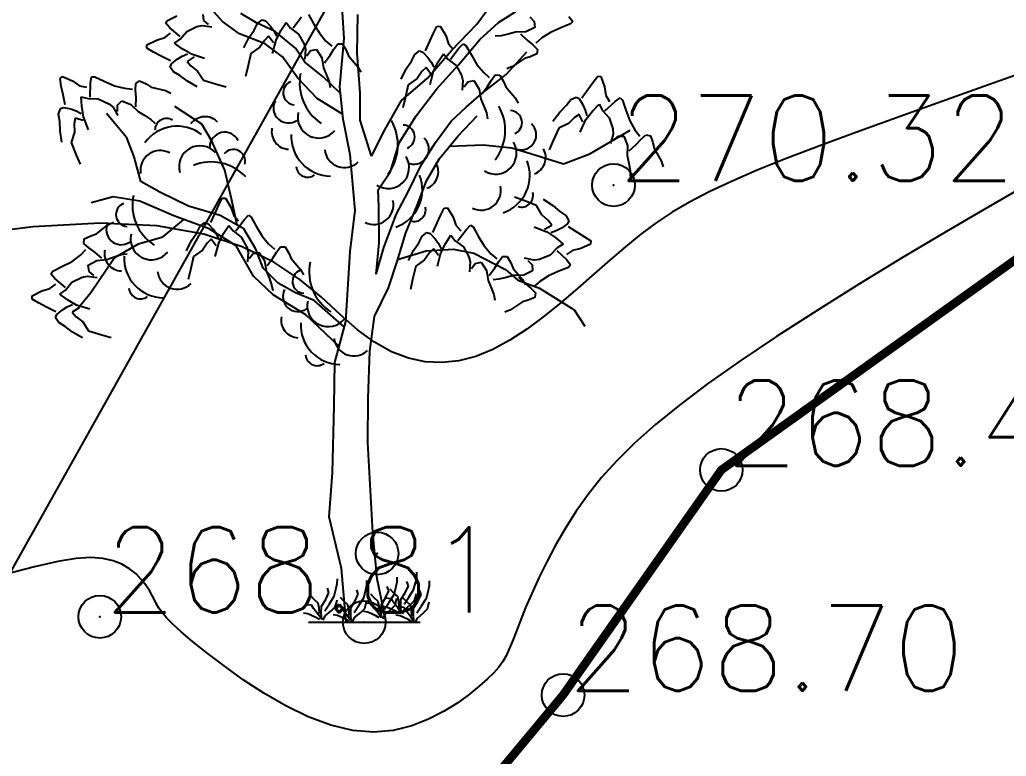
# Model space of a CAD drawing. Header units: millimetres. Extents: x 524954 to 526204, y 9523489 to 9524010.
# Drawn here: x 525257.37 to 525268.94, y 9523702.07 to 9523710.71 of the extents above; entities that cross this region are included whole.
import ezdxf

# ---------------------------------------------------------------- set-up
doc = ezdxf.new("R2010")
doc.units = ezdxf.units.MM
doc.header["$PDMODE"] = 32
doc.header["$PDSIZE"] = 0.5
doc.linetypes.add('ACAD_ISO12W100', pattern=[21, 12, -3, 0, -3, 0, -3])
for name, color, linetype in [('Arbre', 34, 'ACAD_ISO12W100'), ('Bord Fleuve', 4, 'ACAD_ISO12W100'), ('CN_01_00', 3, 'Continuous'), ('CN_10_00', 1, 'Continuous'), ('TopoAlt', 3, 'Continuous'), ('TOPOJIS', 7, 'Continuous')]:
    doc.layers.add(name, color=color, linetype=linetype)
doc.styles.add('Simplex 1.0', font='Simplex.shx', dxfattribs={"width": 0.99, "height": 1})
doc.styles.get("Standard").update_dxf_attribs({"font": 'arial.ttf'})
doc.dimstyles.new('ISO-25', dxfattribs={"dimtxt": 2.5, "dimasz": 2.5, "dimexe": 1.25, "dimexo": 0.625, "dimtad": 1, "dimtxsty": 'Standard', "dimcen": 2.5, "dimadec": 0, "dimazin": 0, "dimtfac": 1, "dimtmove": 0, "dimatfit": 3, "dimfxl": 1, "dimarcsym": 0})

# ---------------------------------------------------------------- blocks, each defined once
blk = doc.blocks.new('TCPOINT M')
at = {"color": 0}
blk.add_point((0, 0), dxfattribs=at)
at = {"layer": 'TopoAlt', "style": 'Simplex 1.0', "width": 0.99}
blk.add_attdef('ALT', (0.15, 0.15), '', height=1, dxfattribs=at)
blk = doc.blocks.new('v088')
at = {"linetype": 'Continuous'}
for p, q in [((-0.237, 6.848), (-0.274, 7.463)), ((-1.665, 7.048), (-1.932, 7.347)), ((1.321, 7.017), (1.442, 7.181)), ((-1.266, 7.031), (-1.449, 7.14)), ((-0.084, 6.677), (-0.075, 7.131)), ((1.575, 7.035), (1.778, 7.163)), ((-1.463, 6.903), (-1.665, 7.048)), ((-1.047, 6.93), (-1.266, 7.031)), ((1.023, 6.706), (1.321, 7.017)), ((1.356, 6.837), (1.575, 7.035)), ((-1.162, 6.785), (-1.463, 6.903)), ((-0.806, 6.736), (-1.047, 6.93)), ((-0.287, 6.281), (-0.237, 6.848)), ((1.107, 6.54), (1.356, 6.837)), ((-0.96, 6.634), (-1.162, 6.785)), ((-0.697, 6.571), (-0.806, 6.736)), ((-0.78, 6.382), (-0.96, 6.634)), ((-0.049, 6.211), (-0.084, 6.677)), ((0.743, 6.383), (1.023, 6.706)), ((1.663, 6.427), (1.906, 6.693)), ((-0.488, 6.401), (-0.697, 6.571)), ((0.846, 6.255), (1.107, 6.54)), ((-0.551, 6.145), (-0.78, 6.382)), ((-0.279, 6.204), (-0.488, 6.401)), ((0.438, 6.122), (0.743, 6.383)), ((1.381, 6.204), (1.663, 6.427)), ((-0.248, 5.902), (-0.287, 6.281)), ((0.61, 5.939), (0.846, 6.255)), ((-0.254, 5.961), (-0.551, 6.145)), ((-0.049, 5.888), (-0.049, 6.211)), ((1.198, 6.044), (1.381, 6.204)), ((-1.907, 5.843), (-2.222, 6.048)), ((0.24, 5.776), (0.438, 6.122)), ((1.021, 5.879), (1.198, 6.044)), ((-2.787, 5.681), (-3.023, 5.969)), ((0.411, 5.624), (0.61, 5.939)), ((1.1, 5.706), (1.325, 5.941)), ((-1.791, 5.652), (-1.907, 5.843)), ((-0.165, 5.487), (-0.248, 5.902)), ((0.085, 5.468), (-0.049, 5.888)), ((0.834, 5.626), (1.021, 5.879)), ((-2.701, 5.459), (-2.787, 5.681)), ((0.085, 5.468), (0.24, 5.776)), ((0.881, 5.441), (1.1, 5.706)), ((2.646, 5.496), (3.119, 5.774)), ((-1.635, 5.301), (-1.791, 5.652)), ((0.306, 5.286), (0.411, 5.624)), ((0.671, 5.368), (0.834, 5.626)), ((1.001, 5.586), (1.394, 5.601)), ((1.394, 5.601), (1.731, 5.564)), ((1.731, 5.564), (2, 5.483)), ((-2.621, 5.169), (-2.701, 5.459)), ((-0.107, 4.829), (-0.165, 5.487)), ((0.731, 5.176), (0.881, 5.441)), ((2, 5.483), (2.338, 5.378)), ((2.338, 5.378), (2.646, 5.496)), ((0.51, 5.041), (0.671, 5.368)), ((-1.559, 4.967), (-1.635, 5.301)), ((0.161, 5.071), (0.306, 5.286)), ((-2.4, 5.043), (-2.621, 5.169)), ((0.619, 4.888), (0.731, 5.176)), ((-2.946, 4.988), (-3.206, 4.92)), ((-2.634, 4.938), (-2.946, 4.988)), ((-2.061, 4.882), (-2.4, 5.043)), ((0.172, 4.872), (0.161, 5.071)), ((0.379, 4.79), (0.51, 5.041)), ((-2.233, 4.766), (-2.634, 4.938)), ((-1.692, 4.771), (-2.061, 4.882)), ((-1.492, 4.659), (-1.559, 4.967)), ((0.174, 4.45), (0.172, 4.872)), ((0.489, 4.568), (0.619, 4.888)), ((-1.819, 4.613), (-2.233, 4.766)), ((-1.415, 4.615), (-1.692, 4.771)), ((-0.166, 4.349), (-0.107, 4.829)), ((0.231, 4.395), (0.379, 4.79)), ((-2.123, 4.725), (-2.377, 4.514)), ((-2.377, 4.514), (-2.655, 4.434)), ((-1.504, 4.415), (-1.819, 4.613)), ((-1.273, 4.376), (-1.415, 4.615)), ((0.384, 4.23), (0.489, 4.568)), ((-2.655, 4.434), (-2.931, 4.273)), ((-1.298, 4.058), (-1.504, 4.415)), ((0.138, 4.082), (0.174, 4.45)), ((-1.188, 4.154), (-1.273, 4.376)), ((-0.217, 3.527), (-0.166, 4.349)), ((0.138, 4.082), (0.231, 4.395)), ((0.391, 4.253), (0.724, 4.355)), ((0.724, 4.355), (1.047, 4.375)), ((1.047, 4.375), (1.284, 4.33)), ((1.284, 4.33), (1.655, 4.138)), ((-2.931, 4.273), (-3.209, 3.863)), ((0.285, 3.923), (0.384, 4.23)), ((-1.069, 3.839), (-1.298, 4.058)), ((-1.01, 3.977), (-1.188, 4.154)), ((1.655, 4.138), (1.8, 4.011)), ((-0.808, 3.863), (-1.01, 3.977)), ((1.8, 4.011), (2.057, 3.917)), ((-3.209, 3.863), (-3.367, 3.667)), ((-0.685, 3.605), (-1.069, 3.839)), ((-0.589, 3.774), (-0.808, 3.863)), ((0.118, 3.584), (0.285, 3.923)), ((2.057, 3.917), (2.461, 3.664)), ((-0.234, 3.461), (-0.589, 3.774)), ((-0.294, 3.234), (-0.685, 3.605)), ((2.461, 3.664), (2.589, 3.474)), ((-0.344, 3.046), (-0.217, 3.527)), ((0.064, 3.179), (0.118, 3.584)), ((0.045, 2.625), (0.064, 3.179)), ((-0.352, 2.542), (-0.344, 3.046)), ((0.043, 2.109), (0.045, 2.625)), ((-0.373, 1.752), (-0.352, 2.542)), ((0.102, 1.053), (0.043, 2.109)), ((-0.412, 1.235), (-0.373, 1.752)), ((-0.268, 0.628), (-0.412, 1.235)), ((0.151, 0.506), (0.102, 1.053)), ((-0.213, 0), (-0.268, 0.628)), ((0.256, 0), (0.151, 0.506)), ((-0.654, 0), (0.654, 0))]:
    blk.add_line(p, q, dxfattribs=at)
at = {"color": 3, "linetype": 'Continuous'}
for p, q in [((-2.31, 7.06), (-2.2, 7.113)), ((-1.883, 7.058), (-1.892, 7.13)), ((-1.253, 7.025), (-1.198, 7.067)), ((-1.198, 7.067), (-1.16, 7.055)), ((-0.835, 6.972), (-0.738, 7.1)), ((-0.654, 7.131), (-0.595, 7.025)), ((1.941, 7.1), (1.994, 7.049)), ((2.399, 7.105), (2.445, 7.047)), ((-2.333, 7.03), (-2.31, 7.06)), ((-2.283, 6.974), (-2.333, 7.03)), ((-2.161, 6.87), (-2.283, 6.974)), ((-2.083, 6.931), (-1.963, 6.989)), ((-1.963, 6.989), (-1.902, 7.001)), ((-1.902, 7.001), (-1.788, 6.985)), ((-1.826, 7.011), (-1.883, 7.058)), ((-1.354, 6.857), (-1.293, 6.947)), ((-1.293, 6.947), (-1.253, 7.025)), ((-1.16, 7.055), (-1.101, 6.992)), ((-1.101, 6.992), (-1.063, 6.936)), ((-0.978, 6.941), (-0.918, 7.034)), ((-0.918, 7.034), (-0.866, 6.97)), ((-0.866, 6.97), (-0.77, 6.898)), ((-0.595, 7.025), (-0.526, 6.909)), ((0.813, 6.909), (0.853, 6.987)), ((0.853, 6.987), (0.891, 6.991)), ((0.891, 6.991), (0.955, 6.881)), ((1.999, 6.976), (1.894, 6.927)), ((1.994, 7.049), (1.999, 6.976)), ((2.307, 6.972), (2.184, 6.918)), ((2.42, 7.018), (2.307, 6.972)), ((2.445, 7.047), (2.42, 7.018)), ((-2.551, 6.772), (-2.439, 6.83)), ((-2.439, 6.83), (-2.342, 6.858)), ((-2.342, 6.858), (-2.275, 6.909)), ((-2.228, 6.791), (-2.161, 6.839)), ((-2.161, 6.839), (-2.083, 6.931)), ((-1.413, 6.737), (-1.354, 6.857)), ((-1.122, 6.874), (-1.172, 6.826)), ((-1.064, 6.795), (-1.122, 6.874)), ((-1.063, 6.936), (-1.032, 6.875)), ((-1.035, 6.828), (-0.978, 6.941)), ((-0.77, 6.898), (-0.705, 6.781)), ((-0.526, 6.909), (-0.45, 6.818)), ((0.768, 6.815), (0.813, 6.909)), ((0.955, 6.881), (0.989, 6.786)), ((1.604, 6.878), (1.535, 6.874)), ((1.688, 6.899), (1.604, 6.878)), ((1.775, 6.923), (1.688, 6.899)), ((1.894, 6.927), (1.775, 6.923)), ((1.834, 6.904), (1.912, 6.828)), ((2.084, 6.854), (2.014, 6.792)), ((2.184, 6.918), (2.084, 6.854)), ((-2.55, 6.734), (-2.551, 6.772)), ((-2.475, 6.689), (-2.55, 6.734)), ((-2.138, 6.726), (-2.228, 6.791)), ((-2.029, 6.662), (-2.138, 6.726)), ((-1.227, 6.745), (-1.33, 6.67)), ((-1.172, 6.826), (-1.227, 6.745)), ((-1.076, 6.671), (-1.035, 6.828)), ((-0.705, 6.781), (-0.69, 6.721)), ((-0.69, 6.721), (-0.699, 6.606)), ((-0.632, 6.705), (-0.56, 6.719)), ((-0.56, 6.719), (-0.498, 6.621)), ((-0.45, 6.818), (-0.379, 6.757)), ((-0.402, 6.651), (-0.357, 6.722)), ((-0.357, 6.722), (-0.31, 6.785)), ((-0.31, 6.785), (-0.255, 6.784)), ((-0.255, 6.784), (-0.214, 6.71)), ((0.719, 6.703), (0.768, 6.815)), ((0.989, 6.786), (1.044, 6.722)), ((1.011, 6.606), (1.108, 6.734)), ((1.108, 6.734), (1.161, 6.787)), ((1.161, 6.787), (1.192, 6.766)), ((1.192, 6.766), (1.252, 6.66)), ((1.912, 6.828), (1.977, 6.774)), ((1.977, 6.774), (2.034, 6.72)), ((2.034, 6.72), (2.026, 6.666)), ((-2.383, 6.639), (-2.475, 6.689)), ((-2.274, 6.584), (-2.383, 6.639)), ((-2.262, 6.55), (-2.196, 6.606)), ((-2.196, 6.606), (-2.138, 6.64)), ((-2.138, 6.64), (-2.076, 6.668)), ((-1.998, 6.632), (-2.08, 6.578)), ((-1.875, 6.613), (-2.029, 6.662)), ((-1.33, 6.67), (-1.367, 6.514)), ((-0.675, 6.646), (-0.632, 6.705)), ((-0.498, 6.621), (-0.48, 6.503)), ((-0.468, 6.564), (-0.402, 6.651)), ((-0.214, 6.71), (-0.186, 6.645)), ((-0.186, 6.645), (-0.075, 6.517)), ((0.554, 6.582), (0.594, 6.66)), ((0.594, 6.66), (0.649, 6.702)), ((0.649, 6.702), (0.686, 6.689)), ((0.686, 6.689), (0.745, 6.626)), ((0.745, 6.626), (0.783, 6.571)), ((0.868, 6.575), (0.929, 6.669)), ((0.929, 6.669), (0.98, 6.604)), ((0.98, 6.604), (1.076, 6.532)), ((1.252, 6.66), (1.321, 6.544)), ((1.879, 6.614), (1.738, 6.52)), ((1.947, 6.634), (1.879, 6.614)), ((2.026, 6.666), (1.947, 6.634)), ((-2.277, 6.513), (-2.262, 6.55)), ((-2.238, 6.456), (-2.277, 6.513)), ((-2.08, 6.578), (-2.034, 6.526)), ((-2.034, 6.526), (-1.957, 6.466)), ((-1.367, 6.514), (-1.392, 6.4)), ((-0.48, 6.503), (-0.444, 6.419)), ((-0.075, 6.517), (-0.04, 6.453)), ((0.433, 6.371), (0.493, 6.492)), ((0.493, 6.492), (0.554, 6.582)), ((0.724, 6.509), (0.675, 6.46)), ((0.782, 6.43), (0.724, 6.509)), ((0.783, 6.571), (0.814, 6.51)), ((0.811, 6.463), (0.868, 6.575)), ((1.076, 6.532), (1.141, 6.416)), ((1.321, 6.544), (1.397, 6.452)), ((1.738, 6.52), (1.671, 6.493)), ((-3.568, 6.377), (-3.539, 6.402)), ((-3.555, 6.29), (-3.568, 6.377)), ((-3.539, 6.402), (-3.423, 6.351)), ((-3.213, 6.322), (-3.201, 6.396)), ((-3.201, 6.396), (-3.163, 6.397)), ((-3.163, 6.397), (-3.053, 6.346)), ((-2.163, 6.412), (-2.238, 6.456)), ((-2.076, 6.346), (-2.163, 6.412)), ((-1.957, 6.466), (-1.888, 6.359)), ((-0.444, 6.419), (-0.414, 6.339)), ((0.62, 6.379), (0.516, 6.305)), ((0.675, 6.46), (0.62, 6.379)), ((0.771, 6.306), (0.811, 6.463)), ((1.141, 6.416), (1.157, 6.356)), ((1.397, 6.452), (1.467, 6.391)), ((1.489, 6.356), (1.536, 6.42)), ((1.536, 6.42), (1.591, 6.419)), ((1.591, 6.419), (1.633, 6.344)), ((2.685, 6.334), (2.739, 6.404)), ((2.739, 6.404), (2.777, 6.4)), ((2.777, 6.4), (2.82, 6.28)), ((-3.535, 6.188), (-3.555, 6.29)), ((-3.423, 6.351), (-3.34, 6.294)), ((-3.34, 6.294), (-3.258, 6.275)), ((-3.216, 6.161), (-3.213, 6.322)), ((-3.053, 6.346), (-2.929, 6.292)), ((-2.929, 6.292), (-2.814, 6.263)), ((-2.814, 6.263), (-2.721, 6.255)), ((-2.683, 6.24), (-2.682, 6.318)), ((-2.682, 6.318), (-2.637, 6.35)), ((-2.637, 6.35), (-2.56, 6.314)), ((-2.56, 6.314), (-2.499, 6.278)), ((-2.499, 6.278), (-2.334, 6.239)), ((-1.959, 6.28), (-2.076, 6.346)), ((-1.888, 6.359), (-1.735, 6.313)), ((-1.735, 6.313), (-1.622, 6.281)), ((-0.414, 6.339), (-0.401, 6.271)), ((0.516, 6.305), (0.479, 6.149)), ((1.157, 6.356), (1.147, 6.241)), ((1.171, 6.28), (1.215, 6.339)), ((1.215, 6.339), (1.286, 6.353)), ((1.286, 6.353), (1.348, 6.255)), ((1.348, 6.255), (1.367, 6.137)), ((1.378, 6.198), (1.444, 6.285)), ((1.444, 6.285), (1.489, 6.356)), ((1.633, 6.344), (1.661, 6.279)), ((1.661, 6.279), (1.771, 6.151)), ((2.623, 6.25), (2.685, 6.334)), ((2.82, 6.28), (2.835, 6.18)), ((-3.51, 6.069), (-3.535, 6.188)), ((-3.32, 6.164), (-3.24, 6.142)), ((-3.314, 6.053), (-3.32, 6.164)), ((-3.24, 6.142), (-3.121, 6.14)), ((-3.121, 6.14), (-2.999, 6.083)), ((-2.677, 6.155), (-2.683, 6.24)), ((-2.68, 6.046), (-2.677, 6.155)), ((-2.334, 6.239), (-2.268, 6.208)), ((0.479, 6.149), (0.454, 6.035)), ((1.367, 6.137), (1.402, 6.054)), ((1.771, 6.151), (1.807, 6.088)), ((2.423, 6.13), (2.485, 6.161)), ((2.485, 6.161), (2.52, 6.142)), ((2.52, 6.142), (2.566, 6.069)), ((2.554, 6.15), (2.623, 6.25)), ((2.835, 6.18), (2.877, 6.107)), ((2.943, 6.107), (3.004, 6.15)), ((3.004, 6.15), (3.031, 6.123)), ((-3.586, 5.96), (-3.566, 6.026)), ((-3.566, 6.026), (-3.528, 6.038)), ((-3.528, 6.038), (-3.444, 6.022)), ((-3.444, 6.022), (-3.38, 5.999)), ((-3.294, 5.928), (-3.314, 6.053)), ((-2.999, 6.083), (-2.952, 6.044)), ((-2.952, 6.044), (-2.892, 5.945)), ((-2.896, 5.991), (-2.895, 6.065)), ((-2.895, 6.065), (-2.845, 6.118)), ((-2.845, 6.118), (-2.738, 6.075)), ((-2.738, 6.075), (-2.654, 5.99)), ((1.402, 6.054), (1.433, 5.974)), ((2.293, 5.984), (2.37, 6.061)), ((2.37, 6.061), (2.423, 6.13)), ((2.566, 6.069), (2.593, 6.007)), ((2.677, 5.996), (2.754, 6.077)), ((2.754, 6.077), (2.793, 6.004)), ((2.823, 6), (2.943, 6.107)), ((3.031, 6.123), (3.07, 6.007)), ((-3.573, 5.874), (-3.586, 5.96)), ((-3.392, 5.914), (-3.403, 5.846)), ((-3.298, 5.884), (-3.392, 5.914)), ((-3.38, 5.999), (-3.32, 5.968)), ((-3.235, 5.777), (-3.294, 5.928)), ((-2.654, 5.99), (-2.576, 5.943)), ((-2.576, 5.943), (-2.504, 5.896)), ((1.433, 5.974), (1.446, 5.906)), ((2.212, 5.877), (2.293, 5.984)), ((2.466, 5.919), (2.396, 5.85)), ((2.523, 5.957), (2.466, 5.919)), ((2.566, 5.869), (2.523, 5.957)), ((2.593, 6.007), (2.612, 5.942)), ((2.6, 5.896), (2.677, 5.996)), ((2.793, 6.004), (2.873, 5.915)), ((2.873, 5.915), (2.916, 5.788)), ((3.07, 6.007), (3.116, 5.88)), ((-3.57, 5.765), (-3.573, 5.874)), ((-3.403, 5.846), (-3.4, 5.748)), ((-2.504, 5.896), (-2.454, 5.849)), ((2.281, 5.796), (2.216, 5.65)), ((2.396, 5.85), (2.281, 5.796)), ((2.531, 5.75), (2.6, 5.896)), ((2.916, 5.788), (2.92, 5.727)), ((3.116, 5.88), (3.173, 5.777)), ((-3.547, 5.632), (-3.57, 5.765)), ((-3.4, 5.748), (-3.44, 5.627)), ((2.92, 5.727), (2.889, 5.615)), ((2.92, 5.65), (2.973, 5.7)), ((2.973, 5.7), (3.047, 5.7)), ((3.047, 5.7), (3.089, 5.592)), ((3.173, 5.777), (3.231, 5.703)), ((3.247, 5.665), (3.304, 5.719)), ((3.304, 5.719), (3.358, 5.707)), ((3.358, 5.707), (3.385, 5.627)), ((-3.44, 5.627), (-3.379, 5.479)), ((2.216, 5.65), (2.169, 5.542)), ((3.089, 5.592), (3.085, 5.473)), ((3.108, 5.53), (3.189, 5.603)), ((3.189, 5.603), (3.247, 5.665)), ((3.385, 5.627), (3.4, 5.557)), ((3.4, 5.557), (3.485, 5.411)), ((-3.379, 5.479), (-3.332, 5.372)), ((3.085, 5.473), (3.104, 5.384)), ((3.104, 5.384), (3.12, 5.3)), ((3.485, 5.411), (3.508, 5.342)), ((3.12, 5.3), (3.12, 5.23)), ((1.872, 4.946), (1.762, 4.985)), ((-1.751, 4.8), (-1.707, 4.895)), ((-1.707, 4.895), (-1.667, 4.973)), ((-1.667, 4.973), (-1.628, 4.976)), ((-1.628, 4.976), (-1.564, 4.867)), ((-1.564, 4.867), (-1.531, 4.771)), ((2.022, 4.89), (1.872, 4.946)), ((2.083, 4.778), (2.022, 4.89)), ((2.099, 4.964), (2.211, 4.89)), ((2.211, 4.89), (2.293, 4.818)), ((-1.801, 4.689), (-1.751, 4.8)), ((-1.531, 4.771), (-1.475, 4.707)), ((-1.411, 4.72), (-1.359, 4.773)), ((-1.359, 4.773), (-1.327, 4.751)), ((-1.327, 4.751), (-1.268, 4.645)), ((0.855, 4.685), (0.899, 4.779)), ((0.899, 4.779), (0.939, 4.857)), ((0.939, 4.857), (0.978, 4.861)), ((0.978, 4.861), (1.042, 4.751)), ((1.042, 4.751), (1.075, 4.656)), ((2.157, 4.714), (2.083, 4.778)), ((2.293, 4.818), (2.365, 4.769)), ((2.365, 4.769), (2.4, 4.71)), ((-3.143, 4.557), (-3.01, 4.66)), ((-3.01, 4.66), (-2.944, 4.692)), ((-1.966, 4.567), (-1.926, 4.645)), ((-1.926, 4.645), (-1.871, 4.687)), ((-1.871, 4.687), (-1.833, 4.675)), ((-1.833, 4.675), (-1.774, 4.612)), ((-1.651, 4.561), (-1.591, 4.654)), ((-1.591, 4.654), (-1.539, 4.59)), ((-1.508, 4.592), (-1.411, 4.72)), ((-1.268, 4.645), (-1.199, 4.529)), ((0.805, 4.573), (0.855, 4.685)), ((1.075, 4.656), (1.131, 4.592)), ((1.195, 4.604), (1.247, 4.657)), ((1.247, 4.657), (1.279, 4.636)), ((1.279, 4.636), (1.338, 4.53)), ((1.992, 4.638), (2.142, 4.578)), ((2.113, 4.611), (2.199, 4.658)), ((2.199, 4.658), (2.157, 4.714)), ((2.383, 4.674), (2.313, 4.623)), ((2.4, 4.71), (2.383, 4.674)), ((2.393, 4.64), (2.497, 4.577)), ((-3.287, 4.496), (-3.21, 4.533)), ((-3.21, 4.533), (-3.143, 4.557)), ((-2.027, 4.477), (-1.966, 4.567)), ((-1.774, 4.612), (-1.736, 4.556)), ((-1.736, 4.556), (-1.705, 4.495)), ((-1.708, 4.448), (-1.651, 4.561)), ((-1.539, 4.59), (-1.443, 4.518)), ((-1.443, 4.518), (-1.378, 4.401)), ((-1.199, 4.529), (-1.123, 4.438)), ((0.64, 4.452), (0.68, 4.53)), ((0.68, 4.53), (0.735, 4.572)), ((0.735, 4.572), (0.773, 4.559)), ((0.773, 4.559), (0.832, 4.496)), ((0.955, 4.445), (1.015, 4.539)), ((1.015, 4.539), (1.067, 4.474)), ((1.098, 4.476), (1.195, 4.604)), ((1.338, 4.53), (1.407, 4.414)), ((2.142, 4.578), (2.247, 4.507)), ((2.253, 4.592), (2.189, 4.569)), ((2.313, 4.623), (2.253, 4.592)), ((2.497, 4.577), (2.585, 4.521)), ((2.585, 4.521), (2.658, 4.472)), ((-3.291, 4.441), (-3.287, 4.496)), ((-3.23, 4.39), (-3.291, 4.441)), ((-2.086, 4.357), (-2.027, 4.477)), ((-1.845, 4.445), (-1.9, 4.365)), ((-1.795, 4.494), (-1.845, 4.445)), ((-1.737, 4.415), (-1.795, 4.494)), ((-1.749, 4.291), (-1.708, 4.448)), ((-1.378, 4.401), (-1.363, 4.341)), ((-1.123, 4.438), (-1.052, 4.377)), ((-1.03, 4.342), (-0.984, 4.405)), ((-0.984, 4.405), (-0.928, 4.404)), ((-0.928, 4.404), (-0.887, 4.33)), ((0.579, 4.362), (0.64, 4.452)), ((0.832, 4.496), (0.87, 4.441)), ((0.87, 4.441), (0.901, 4.38)), ((0.898, 4.333), (0.955, 4.445)), ((1.067, 4.474), (1.163, 4.402)), ((1.163, 4.402), (1.228, 4.286)), ((1.407, 4.414), (1.483, 4.322)), ((2.247, 4.507), (2.332, 4.436)), ((2.332, 4.436), (2.262, 4.393)), ((2.656, 4.433), (2.54, 4.383)), ((2.658, 4.472), (2.656, 4.433)), ((-3.427, 4.233), (-3.331, 4.304)), ((-3.331, 4.304), (-3.266, 4.37)), ((-3.162, 4.341), (-3.23, 4.39)), ((-3.079, 4.271), (-3.162, 4.341)), ((-3.019, 4.255), (-2.933, 4.286)), ((-2.933, 4.286), (-2.851, 4.312)), ((-2.851, 4.312), (-2.783, 4.321)), ((-2.003, 4.29), (-2.04, 4.134)), ((-1.9, 4.365), (-2.003, 4.29)), ((-1.363, 4.341), (-1.372, 4.226)), ((-1.349, 4.266), (-1.305, 4.325)), ((-1.305, 4.325), (-1.233, 4.338)), ((-1.233, 4.338), (-1.171, 4.241)), ((-1.075, 4.271), (-1.03, 4.342)), ((-0.887, 4.33), (-0.859, 4.265)), ((0.52, 4.241), (0.579, 4.362)), ((0.761, 4.33), (0.706, 4.249)), ((0.811, 4.379), (0.761, 4.33)), ((0.869, 4.3), (0.811, 4.379)), ((0.857, 4.176), (0.898, 4.333)), ((1.228, 4.286), (1.243, 4.226)), ((1.483, 4.322), (1.554, 4.261)), ((1.576, 4.226), (1.623, 4.29)), ((1.623, 4.29), (1.678, 4.289)), ((1.678, 4.289), (1.719, 4.214)), ((2.179, 4.306), (2.055, 4.256)), ((2.262, 4.393), (2.179, 4.306)), ((2.26, 4.362), (2.375, 4.249)), ((2.441, 4.361), (2.371, 4.315)), ((2.54, 4.383), (2.441, 4.361)), ((-3.656, 4.117), (-3.547, 4.171)), ((-3.547, 4.171), (-3.427, 4.233)), ((-3.239, 4.188), (-3.137, 4.244)), ((-3.229, 4.115), (-3.239, 4.188)), ((-3.137, 4.244), (-3.019, 4.255)), ((-1.171, 4.241), (-1.153, 4.123)), ((-1.141, 4.184), (-1.075, 4.271)), ((-0.859, 4.265), (-0.748, 4.137)), ((0.603, 4.175), (0.566, 4.019)), ((0.706, 4.249), (0.603, 4.175)), ((1.243, 4.226), (1.234, 4.11)), ((1.258, 4.15), (1.301, 4.209)), ((1.301, 4.209), (1.373, 4.223)), ((1.373, 4.223), (1.435, 4.125)), ((1.531, 4.155), (1.576, 4.226)), ((1.719, 4.214), (1.747, 4.149)), ((1.994, 4.248), (1.88, 4.272)), ((1.917, 4.244), (1.97, 4.193)), ((1.97, 4.193), (1.975, 4.12)), ((2.055, 4.256), (1.994, 4.248)), ((2.375, 4.249), (2.421, 4.191)), ((2.421, 4.191), (2.396, 4.162)), ((-3.679, 4.087), (-3.656, 4.117)), ((-3.629, 4.032), (-3.679, 4.087)), ((-3.309, 4.046), (-3.249, 4.058)), ((-3.249, 4.058), (-3.134, 4.042)), ((-3.172, 4.068), (-3.229, 4.115)), ((-2.04, 4.134), (-2.065, 4.02)), ((-1.153, 4.123), (-1.118, 4.039)), ((-0.748, 4.137), (-0.713, 4.073)), ((1.435, 4.125), (1.453, 4.007)), ((1.465, 4.068), (1.531, 4.155)), ((1.751, 4.067), (1.664, 4.043)), ((1.747, 4.149), (1.858, 4.021)), ((1.87, 4.071), (1.751, 4.067)), ((1.975, 4.12), (1.87, 4.071)), ((2.16, 4.062), (2.059, 3.998)), ((2.283, 4.116), (2.16, 4.062)), ((2.396, 4.162), (2.283, 4.116)), ((-3.688, 3.915), (-3.621, 3.967)), ((-3.507, 3.927), (-3.629, 4.032)), ((-3.507, 3.896), (-3.43, 3.988)), ((-3.43, 3.988), (-3.309, 4.046)), ((-1.118, 4.039), (-1.087, 3.959)), ((-1.087, 3.959), (-1.074, 3.891)), ((0.566, 4.019), (0.541, 3.904)), ((1.453, 4.007), (1.488, 3.924)), ((1.58, 4.022), (1.511, 4.017)), ((1.664, 4.043), (1.58, 4.022)), ((1.81, 4.048), (1.888, 3.972)), ((1.858, 4.021), (1.893, 3.958)), ((1.888, 3.972), (1.953, 3.918)), ((2.059, 3.998), (1.99, 3.936)), ((-3.898, 3.83), (-3.785, 3.887)), ((-3.897, 3.791), (-3.898, 3.83)), ((-3.785, 3.887), (-3.688, 3.915)), ((-3.574, 3.849), (-3.507, 3.896)), ((-3.484, 3.783), (-3.574, 3.849)), ((1.488, 3.924), (1.519, 3.844)), ((1.519, 3.844), (1.532, 3.776)), ((1.953, 3.918), (2.01, 3.864)), ((2.01, 3.864), (2.002, 3.81)), ((-3.821, 3.747), (-3.897, 3.791)), ((-3.729, 3.697), (-3.821, 3.747)), ((-3.485, 3.698), (-3.422, 3.725)), ((-3.375, 3.72), (-3.484, 3.783)), ((-3.221, 3.67), (-3.375, 3.72)), ((1.855, 3.758), (1.714, 3.664)), ((1.923, 3.778), (1.855, 3.758)), ((2.002, 3.81), (1.923, 3.778)), ((-3.621, 3.641), (-3.729, 3.697)), ((-3.623, 3.571), (-3.609, 3.608)), ((-3.609, 3.608), (-3.542, 3.663)), ((-3.542, 3.663), (-3.485, 3.698)), ((-3.344, 3.689), (-3.426, 3.635)), ((-3.426, 3.635), (-3.38, 3.583)), ((1.714, 3.664), (1.647, 3.637)), ((-3.585, 3.514), (-3.623, 3.571)), ((-3.509, 3.469), (-3.585, 3.514)), ((-3.38, 3.583), (-3.303, 3.524)), ((-3.303, 3.524), (-3.234, 3.416)), ((-3.423, 3.403), (-3.509, 3.469)), ((-3.306, 3.337), (-3.423, 3.403)), ((-3.234, 3.416), (-3.081, 3.37)), ((-3.081, 3.37), (-2.968, 3.339)), ((0.615, 0.531), (0.618, 0.584)), ((-0.317, 0.454), (-0.315, 0.507)), ((0.029, 0.435), (0.031, 0.488)), ((0.373, 0.416), (0.385, 0.474)), ((0.385, 0.474), (0.387, 0.526)), ((0.517, 0.426), (0.5, 0.476)), ((0.579, 0.38), (0.603, 0.474)), ((0.603, 0.474), (0.615, 0.531)), ((0.765, 0.43), (0.767, 0.483)), ((-0.452, 0.267), (-0.416, 0.349)), ((-0.416, 0.349), (-0.433, 0.399)), ((-0.353, 0.303), (-0.329, 0.397)), ((-0.329, 0.397), (-0.317, 0.454)), ((-0.07, 0.329), (-0.087, 0.38)), ((-0.007, 0.284), (0.017, 0.377)), ((0.017, 0.377), (0.029, 0.435)), ((0.25, 0.286), (0.286, 0.368)), ((0.286, 0.368), (0.269, 0.418)), ((0.346, 0.341), (0.305, 0.385)), ((0.349, 0.322), (0.373, 0.416)), ((0.481, 0.344), (0.517, 0.426)), ((0.524, 0.291), (0.579, 0.38)), ((0.666, 0.325), (0.649, 0.375)), ((0.728, 0.279), (0.752, 0.373)), ((0.752, 0.373), (0.765, 0.43)), ((-0.587, 0.264), (-0.627, 0.308)), ((-0.541, 0.224), (-0.587, 0.264)), ((-0.502, 0.188), (-0.452, 0.267)), ((-0.409, 0.214), (-0.353, 0.303)), ((-0.327, 0.226), (-0.32, 0.26)), ((-0.24, 0.245), (-0.281, 0.288)), ((-0.195, 0.204), (-0.24, 0.245)), ((-0.156, 0.168), (-0.106, 0.248)), ((-0.106, 0.248), (-0.07, 0.329)), ((-0.063, 0.195), (-0.007, 0.284)), ((0.019, 0.207), (0.026, 0.24)), ((0.115, 0.284), (0.075, 0.327)), ((0.161, 0.243), (0.115, 0.284)), ((0.173, 0.185), (0.161, 0.243)), ((0.2, 0.207), (0.25, 0.286)), ((0.238, 0.151), (0.293, 0.233)), ((0.315, 0.274), (0.25, 0.279)), ((0.293, 0.233), (0.349, 0.322)), ((0.337, 0.236), (0.315, 0.274)), ((0.397, 0.163), (0.337, 0.236)), ((0.392, 0.301), (0.346, 0.341)), ((0.361, 0.197), (0.375, 0.245)), ((0.375, 0.245), (0.382, 0.279)), ((0.404, 0.243), (0.392, 0.301)), ((0.409, 0.175), (0.404, 0.243)), ((0.428, 0.183), (0.43, 0.264)), ((0.43, 0.264), (0.481, 0.344)), ((0.495, 0.24), (0.454, 0.284)), ((0.469, 0.209), (0.524, 0.291)), ((0.541, 0.2), (0.495, 0.24)), ((0.546, 0.209), (0.591, 0.255)), ((0.579, 0.163), (0.63, 0.243)), ((0.591, 0.255), (0.606, 0.303)), ((0.606, 0.303), (0.613, 0.337)), ((0.63, 0.243), (0.666, 0.325)), ((0.673, 0.19), (0.728, 0.279)), ((0.755, 0.202), (0.762, 0.236)), ((-0.618, 0.197), (-0.683, 0.202)), ((-0.596, 0.159), (-0.618, 0.197)), ((-0.536, 0.087), (-0.596, 0.159)), ((-0.529, 0.166), (-0.541, 0.224)), ((-0.524, 0.099), (-0.529, 0.166)), ((-0.505, 0.106), (-0.502, 0.188)), ((-0.464, 0.132), (-0.409, 0.214)), ((-0.459, 0.072), (-0.387, 0.132)), ((-0.387, 0.132), (-0.341, 0.178)), ((-0.341, 0.178), (-0.327, 0.226)), ((-0.272, 0.178), (-0.337, 0.183)), ((-0.25, 0.139), (-0.272, 0.178)), ((-0.19, 0.067), (-0.25, 0.139)), ((-0.183, 0.147), (-0.195, 0.204)), ((-0.178, 0.079), (-0.183, 0.147)), ((-0.159, 0.087), (-0.156, 0.168)), ((-0.118, 0.113), (-0.063, 0.195)), ((-0.041, 0.113), (0.005, 0.159)), ((0.041, 0.115), (-0.01, 0.125)), ((0.005, 0.159), (0.019, 0.207)), ((0.084, 0.216), (0.019, 0.221)), ((0.106, 0.178), (0.084, 0.216)), ((0.166, 0.106), (0.106, 0.178)), ((0.178, 0.118), (0.173, 0.185)), ((0.197, 0.125), (0.2, 0.207)), ((0.202, 0.055), (0.197, 0.125)), ((0.272, 0.173), (0.221, 0.183)), ((0.243, 0.091), (0.315, 0.151)), ((0.365, 0.13), (0.272, 0.173)), ((0.315, 0.151), (0.361, 0.197)), ((0.406, 0.108), (0.365, 0.13)), ((0.433, 0.108), (0.397, 0.163)), ((0.464, 0.173), (0.399, 0.178)), ((0.433, 0.113), (0.428, 0.183)), ((0.45, 0.099), (0.474, 0.149)), ((0.486, 0.135), (0.464, 0.173)), ((0.474, 0.149), (0.546, 0.209)), ((0.546, 0.063), (0.486, 0.135)), ((0.553, 0.142), (0.541, 0.2)), ((0.558, 0.075), (0.553, 0.142)), ((0.577, 0.082), (0.579, 0.163)), ((0.618, 0.108), (0.673, 0.19)), ((0.695, 0.108), (0.74, 0.154)), ((0.74, 0.154), (0.755, 0.202)), ((-0.661, 0.096), (-0.712, 0.106)), ((-0.567, 0.053), (-0.661, 0.096)), ((-0.527, 0.031), (-0.567, 0.053)), ((-0.5, 0.031), (-0.536, 0.087)), ((-0.5, 0.036), (-0.505, 0.106)), ((-0.483, 0.022), (-0.459, 0.072)), ((-0.315, 0.077), (-0.365, 0.087)), ((-0.221, 0.034), (-0.315, 0.077)), ((-0.18, 0.012), (-0.221, 0.034)), ((-0.154, 0.012), (-0.19, 0.067)), ((-0.154, 0.017), (-0.159, 0.087)), ((-0.137, 0.002), (-0.113, 0.053)), ((-0.113, 0.053), (-0.041, 0.113)), ((0.135, 0.072), (0.041, 0.115)), ((0.175, 0.05), (0.135, 0.072)), ((0.202, 0.05), (0.166, 0.106)), ((0.219, 0.041), (0.243, 0.091)), ((0.421, 0.072), (0.37, 0.082)), ((0.514, 0.029), (0.421, 0.072)), ((0.555, 0.007), (0.514, 0.029)), ((0.582, 0.007), (0.546, 0.063)), ((0.582, 0.012), (0.577, 0.082)), ((0.599, -0.002), (0.623, 0.048)), ((0.623, 0.048), (0.695, 0.108))]:
    blk.add_line(p, q, dxfattribs=at)
for centre, major_axis, start_param, end_param in [((-0.193, 6.324), (-0.4, 0.4), 0.587708, 1.773422), ((-0.812, 6.21), (-0.099, 0.099), -0.421529, 2.292047), ((-0.89, 6.033), (0.125, 0.125), 1.864761, 4.52862), ((1.088, 5.771), (-0.4, 0.4), 3.265538, 4.451253), ((-2.32, 5.773), (0.0964, 0.0964), 0.254619, 2.377018), ((-1.869, 5.725), (0.145, 0.145), 6.263619, 7.998733), ((-0.535, 5.925), (0.174, 0.174), 2.133893, 4.816631), ((1.711, 5.861), (0.099, 0.099), 4.31771, 7.031286), ((-2.195, 5.352), (0.33, 0.33), 0.12682, 1.733702), ((-0.882, 5.754), (-0.145, 0.145), 0.590553, 2.325666), ((-0.172, 5.602), (0.4, 0.4), 4.836335, 6.022049), ((0.452, 5.692), (0.099, 0.099), 4.31771, 7.031286), ((1.841, 5.718), (-0.125, 0.125), 2.081137, 4.744996), ((-1.637, 5.571), (-0.125, 0.125), 4.396235, 7.060094), ((-0.39, 5.7), (0.33, 0.33), 2.307735, 3.914618), ((0.582, 5.55), (0.125, 0.125), 3.651933, 6.315792), ((-1.928, 5.343), (0.174, 0.174), 6.236163, 8.918901), ((-1.536, 5.406), (0.099, 0.099), 5.251538, 7.965114), ((1.54, 5.502), (0.174, 0.174), 3.363922, 6.046661), ((-2.395, 5.301), (-0.164, 0.164), -1.288499, 0.949924), ((-1.797, 4.833), (0.4, 0.4), 6.260774, 7.446489), ((-0.234, 5.566), (-0.164, 0.164), 0.892416, 3.130839), ((0.28, 5.334), (0.174, 0.174), 3.363922, 6.046661), ((1.924, 5.452), (-0.145, 0.145), 2.713295, 4.448408), ((-0.663, 5.357), (0.0964, 0.0964), 2.435534, 4.557933), ((0.664, 5.283), (-0.145, 0.145), 2.713295, 4.448408), ((1.475, 5.243), (0.33, 0.33), 4.265936, 5.872819), ((0.215, 5.075), (-0.33, 0.33), 2.69514, 4.302022), ((1.37, 5.065), (-0.164, 0.164), 1.908121, 4.146545), ((-2.155, 4.896), (-0.4, 0.4), 0.587708, 1.773422), ((1.844, 5.006), (-0.0964, 0.0964), 2.051824, 4.174223), ((-2.774, 4.781), (-0.099, 0.099), -0.421529, 2.292047), ((0.11, 4.897), (-0.164, 0.164), 1.908121, 4.146545), ((0.584, 4.837), (0.0964, 0.0964), 3.62262, 5.745019), ((-2.851, 4.605), (-0.125, 0.125), 0.293965, 2.957824), ((-2.497, 4.497), (0.174, 0.174), 2.133893, 4.816631), ((-2.844, 4.326), (-0.145, 0.145), 0.590553, 2.325666), ((-2.352, 4.272), (0.33, 0.33), 2.307735, 3.914618), ((-0.082, 4.112), (0.4, 0.4), 2.158504, 3.344219), ((-2.195, 4.138), (0.164, 0.164), 2.463212, 4.701636), ((-0.702, 3.998), (0.099, 0.099), 1.149268, 3.862844), ((-2.625, 3.929), (0.0964, 0.0964), 2.435534, 4.557933), ((-0.779, 3.821), (0.125, 0.125), 1.864761, 4.52862), ((-0.424, 3.713), (0.174, 0.174), 2.133893, 4.816631), ((-0.772, 3.542), (-0.145, 0.145), 0.590553, 2.325666), ((-0.28, 3.489), (0.33, 0.33), 2.307735, 3.914618), ((-0.123, 3.354), (0.164, 0.164), 2.463212, 4.701636), ((-0.553, 3.145), (0.0964, 0.0964), 2.435534, 4.557933)]:
    blk.add_ellipse(centre, major_axis=major_axis, ratio=1, start_param=start_param, end_param=end_param, dxfattribs=at)
blk = doc.blocks.new('*D29')
at = {"color": 0, "lineweight": -2, "transparency": 16777216}
for p, q in [((525274.397, 9523734.835), (525248.537, 9523688.664)), ((525251.329, 9523688.533), (525351.663, 9523632.337)), ((525379.094, 9523676.196), (525353.234, 9523630.025))]:
    blk.add_line(p, q, dxfattribs=at)
at = {"color": 0, "transparency": 16777216}
for points in [[(525251.533, 9523688.897), (525251.125, 9523688.17), (525249.148, 9523689.755)], [(525351.867, 9523632.701), (525351.46, 9523631.974), (525353.845, 9523631.115)]]:
    blk.add_solid(points, dxfattribs=at)
at = {"layer": 'Defpoints', "color": 0, "transparency": 16777216}
for p in [(525274.702, 9523735.381), (525379.399, 9523676.741), (525353.845, 9523631.115)]:
    blk.add_point(p, dxfattribs=at)
at = {"color": 0, "transparency": 16777216, "insert": (525302.425, 9523662.094), "char_height": 2.5, "attachment_point": 5, "rotation": 330.7474}
blk.add_mtext('120', dxfattribs=at)

msp = doc.modelspace()

# ---------------------------------------------------------------- hatches: boundary and pattern name
at = {"layer": 'Bord Fleuve', "ltscale": 0.5}
h = msp.add_hatch(dxfattribs=at)
h.set_pattern_fill('ANSI33', color=135, scale=2, style=0)
h.paths.add_polyline_path([(525394.875, 9523547.688), (525386.855, 9523539.684), (525374.857, 9523528.592), (525359.402, 9523533.054), (525302.267, 9523541.753), (525253.226, 9523571.678), (525189.199, 9523592.989), (525146.601, 9523610.427), (525134.908, 9523628.389), (525130.258, 9523644.878), (525129.915, 9523646.053), (525134.923, 9523646.805), (525141.4, 9523651.378), (525145.39, 9523652.194), (525150.779, 9523654.113), (525153.673, 9523654.734), (525157.062, 9523656.215), (525170.428, 9523659.554), (525190.68, 9523663.166), (525195.533, 9523671.037), (525214.046, 9523677.393), (525226.978, 9523684.419), (525241.856, 9523699.409), (525259.549, 9523697.749), (525263.742, 9523702.788), (525265.599, 9523705.429), (525271.397, 9523709.575), (525278.663, 9523713.162), (525282.299, 9523718.359), (525286.813, 9523721.853), (525297.974, 9523715.602), (525305.783, 9523711.053), (525316.348, 9523705.233), (525323.457, 9523701.143), (525333.272, 9523695.625), (525364.282, 9523678.524), (525367.141, 9523669.609), (525369.992, 9523664.673), (525374.256, 9523657.439), (525374.878, 9523649.759), (525376.197, 9523640.514), (525378.821, 9523632.503), (525377.801, 9523621.191), (525377.159, 9523606.875), (525382.451, 9523599.216), (525388.758, 9523585.471), (525391.317, 9523567.355), (525392.74, 9523563.589), (525392.123, 9523555.946)])

# ---------------------------------------------------------------- linework, layer by layer
at = {"layer": 'Bord Fleuve', "ltscale": 0.35, "const_width": 0.1, "flags": 128}
msp.add_lwpolyline([(525129.915, 9523646.053), (525134.923, 9523646.805), (525141.4, 9523651.378), (525145.39, 9523652.194), (525150.779, 9523654.113), (525153.673, 9523654.734), (525157.062, 9523656.215), (525170.428, 9523659.554), (525190.68, 9523663.166), (525195.533, 9523671.037), (525214.046, 9523677.393), (525226.978, 9523684.419), (525241.856, 9523699.409), (525259.549, 9523697.749), (525263.742, 9523702.788), (525265.599, 9523705.429), (525271.397, 9523709.575), (525278.663, 9523713.162), (525282.299, 9523718.359), (525286.804, 9523721.846)], dxfattribs=at)
at = {"layer": 'CN_01_00', "elevation": 269, "flags": 128}
msp.add_lwpolyline([(525269.184, 9523708.775), (525268.729, 9523708.514), (525268.24, 9523708.228), (525267.733, 9523707.925), (525267.221, 9523707.613), (525266.722, 9523707.3), (525266.248, 9523706.995), (525265.816, 9523706.705), (525265.437, 9523706.438), (525265.108, 9523706.191), (525264.825, 9523705.961), (525264.582, 9523705.744), (525264.373, 9523705.538), (525264.193, 9523705.339), (525264.036, 9523705.143), (525263.896, 9523704.946), (525263.769, 9523704.747), (525263.654, 9523704.548), (525263.55, 9523704.352), (525263.457, 9523704.162), (525263.375, 9523703.981), (525263.303, 9523703.814), (525263.241, 9523703.663), (525263.19, 9523703.531), (525263.147, 9523703.421), (525263.11, 9523703.329), (525263.074, 9523703.25), (525263.035, 9523703.181), (525262.988, 9523703.115), (525262.93, 9523703.048), (525262.856, 9523702.977), (525262.763, 9523702.895), (525262.646, 9523702.8), (525262.506, 9523702.698), (525262.346, 9523702.597), (525262.165, 9523702.504), (525261.966, 9523702.427), (525261.75, 9523702.374), (525261.519, 9523702.353), (525261.274, 9523702.371), (525261.017, 9523702.433), (525260.753, 9523702.533), (525260.49, 9523702.661), (525260.233, 9523702.809), (525259.989, 9523702.968), (525259.764, 9523703.129), (525259.564, 9523703.282), (525259.396, 9523703.418), (525259.263, 9523703.53), (525259.163, 9523703.621), (525259.09, 9523703.695), (525259.037, 9523703.756), (525258.999, 9523703.808), (525258.971, 9523703.856), (525258.947, 9523703.904), (525258.921, 9523703.955), (525258.888, 9523704.014), (525258.846, 9523704.079), (525258.794, 9523704.145), (525258.732, 9523704.21), (525258.656, 9523704.27), (525258.567, 9523704.322), (525258.462, 9523704.364), (525258.342, 9523704.391), (525258.201, 9523704.401), (525258.03, 9523704.39), (525257.814, 9523704.355), (525257.54, 9523704.294), (525257.193, 9523704.202)], dxfattribs=at)
at = {"layer": 'CN_10_00', "elevation": 270, "flags": 128}
msp.add_lwpolyline([(525269.162, 9523710.102), (525268.68, 9523709.928), (525268.187, 9523709.752), (525267.696, 9523709.576), (525267.221, 9523709.404), (525266.775, 9523709.24), (525266.372, 9523709.086), (525266.021, 9523708.946), (525265.718, 9523708.815), (525265.456, 9523708.692), (525265.227, 9523708.572), (525265.022, 9523708.452), (525264.834, 9523708.327), (525264.655, 9523708.195), (525264.478, 9523708.052), (525264.295, 9523707.896), (525264.107, 9523707.731), (525263.914, 9523707.562), (525263.718, 9523707.394), (525263.519, 9523707.232), (525263.319, 9523707.083), (525263.118, 9523706.952), (525262.917, 9523706.843), (525262.718, 9523706.762), (525262.519, 9523706.71), (525262.321, 9523706.689), (525262.124, 9523706.698), (525261.927, 9523706.741), (525261.729, 9523706.817), (525261.53, 9523706.927), (525261.331, 9523707.073), (525261.128, 9523707.253), (525260.907, 9523707.455), (525260.652, 9523707.664), (525260.348, 9523707.867), (525259.978, 9523708.049), (525259.526, 9523708.196), (525258.975, 9523708.292), (525258.311, 9523708.323), (525257.524, 9523708.281), (525256.64, 9523708.174)], dxfattribs=at)

# ---------------------------------------------------------------- block references
at = {"layer": 'Arbre'}
msp.add_blockref('v088', (525261.41, 9523703.644), dxfattribs=at)
at = {"layer": 'TOPOJIS'}
ref = msp.add_blockref('TCPOINT M', (525264.334, 9523708.772, 270.32), dxfattribs=at)
ref.add_attrib('ALT', '270.32', (525264.384, 9523708.822, 270.32), dxfattribs={"layer": 'TopoAlt', "height": 1, "style": 'Simplex 1.0', "width": 0.99})
ref = msp.add_blockref('TCPOINT M', (525265.599, 9523705.429, 268.42), dxfattribs=at)
ref.add_attrib('ALT', '268.42', (525265.649, 9523705.479, 268.42), dxfattribs={"layer": 'TopoAlt', "height": 1, "style": 'Simplex 1.0', "width": 0.99})
ref = msp.add_blockref('TCPOINT M', (525258.306, 9523703.707, 268.81), dxfattribs=at)
ref.add_attrib('ALT', '268.81', (525258.356, 9523703.757, 268.81), dxfattribs={"layer": 'TopoAlt', "height": 1, "style": 'Simplex 1.0', "width": 0.99})
for p in [(525261.56, 9523704.45, 269.7), (525261.41, 9523703.644, 269.67)]:
    msp.add_blockref('TCPOINT M', p, dxfattribs=at)
ref = msp.add_blockref('TCPOINT M', (525263.742, 9523702.788, 268.7), dxfattribs=at)
ref.add_attrib('ALT', '268.70', (525263.792, 9523702.838, 268.7), dxfattribs={"layer": 'TopoAlt', "height": 1, "style": 'Simplex 1.0', "width": 0.99})

# ---------------------------------------------------------------- dimensions: what is measured, and where the dimension line sits
dim = msp.add_aligned_dim(p1=(525274.702, 9523735.381), p2=(525379.399, 9523676.741), distance=-52.295, dimstyle='ISO-25')
dim.commit()
dim.dimension.update_dxf_attribs({"geometry": '*D29', "text_midpoint": (525302.425, 9523662.094)})

doc.saveas('drawing.dxf')
